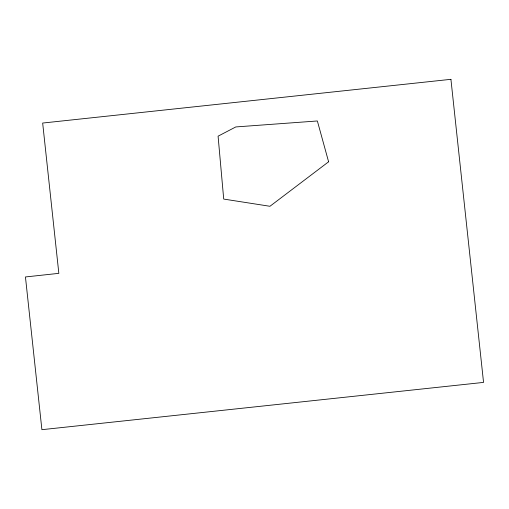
<?xml version="1.0" encoding="UTF-8"?>
<svg xmlns="http://www.w3.org/2000/svg" width="509" height="509" viewBox="0 0 509 509"><rect width="100%" height="100%" fill="white"/><g stroke="black" fill="none" stroke-linecap="round" stroke-linejoin="round"><path stroke-width="0.76" d="M328.604 161.792L269.948 206.285L223.712 199.07L218.087 136.177L235.794 126.945L317.361 120.97L328.604 161.792M450.923 79.321L42.667 123.051L58.84 273.346L25.45 276.96L41.903 429.679L483.55 382.405L450.923 79.321"/></g></svg>
